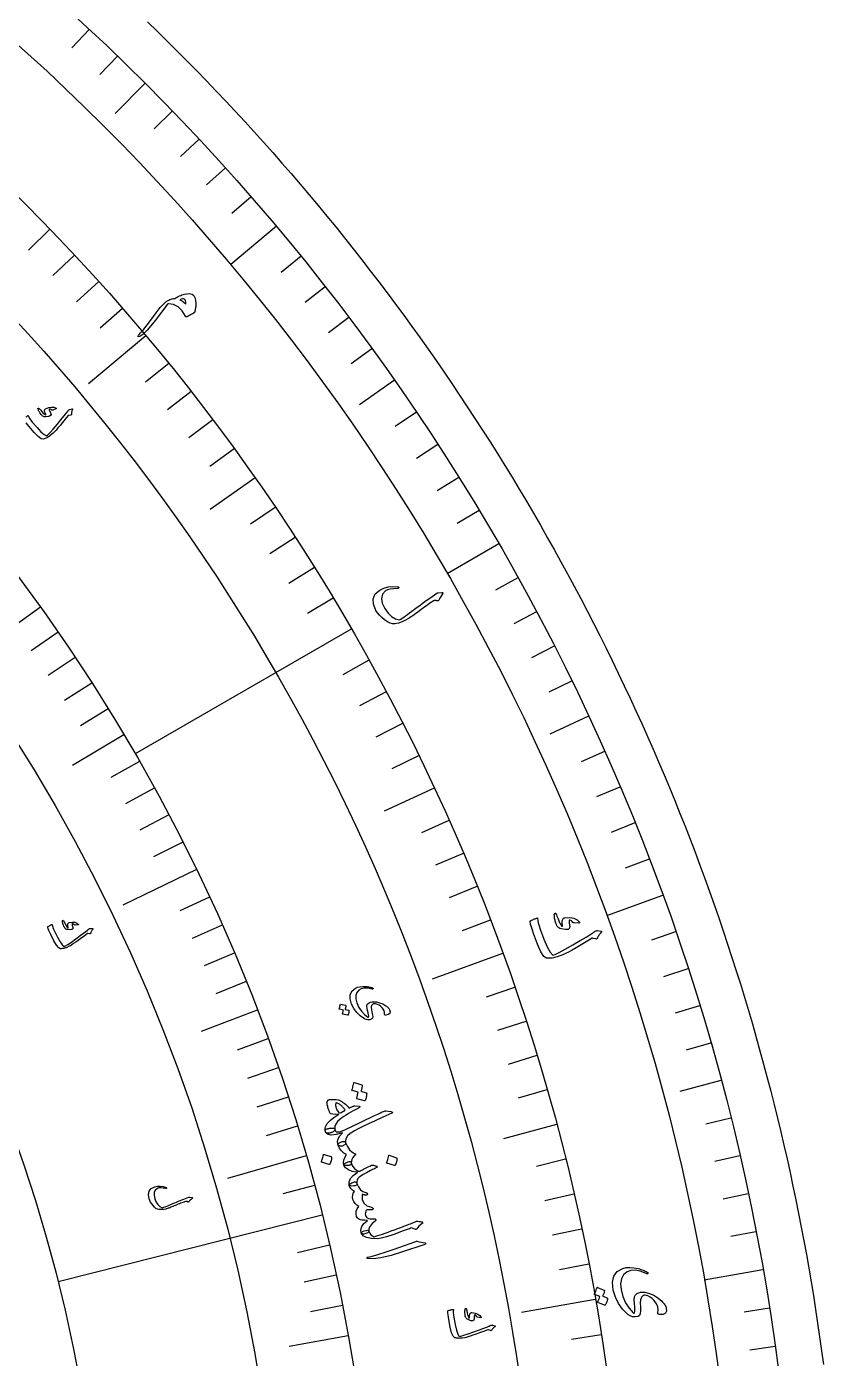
# Model space of a CAD drawing. Header units: millimetres. Extents: x -92 to 92, y -92 to 120.
# Drawn here: x 59.3 to 91.7, y 12.1 to 66.4 of the extents above; entities that cross this region are included whole.
import ezdxf

# ---------------------------------------------------------------- set-up
doc = ezdxf.new("R2010")
doc.units = ezdxf.units.MM
for name, color, linetype in [('CUT_OUTER', 1, 'Continuous'), ('ENGRAVE', 7, 'Continuous'), ('ENGRAVE_FINE', 8, 'Continuous'), ('TEXT', 5, 'Continuous')]:
    doc.layers.add(name, color=color, linetype=linetype)

msp = doc.modelspace()

# ---------------------------------------------------------------- linework, layer by layer
at = {"layer": 'CUT_OUTER'}
msp.add_lwpolyline([(64.1924, 66.6002), (64.5998, 66.2051), (65.0048, 65.8075), (65.4074, 65.4074), (65.8075, 65.0048), (66.2051, 64.5998), (66.6002, 64.1924), (66.9929, 63.7825), (67.383, 63.3702), (67.7705, 62.9556), (68.1555, 62.5386), (68.538, 62.1192), (68.9178, 61.6975), (69.2951, 61.2735), (69.6698, 60.8471), (70.0418, 60.4185), (70.4112, 59.9876), (70.778, 59.5544), (71.1421, 59.119), (71.5035, 58.6814), (71.8622, 58.2415), (72.2182, 57.7995), (72.5715, 57.3553), (72.922, 56.9089), (73.2699, 56.4604), (73.6149, 56.0098), (73.9572, 55.557), (74.2967, 55.1022), (74.6334, 54.6453), (74.9673, 54.1863), (75.2984, 53.7253), (75.6266, 53.2623), (75.952, 52.7972), (76.2745, 52.3302), (76.5942, 51.8612), (76.9109, 51.3902), (77.2248, 50.9174), (77.5358, 50.4426), (77.8438, 49.9659), (78.149, 49.4873), (78.4511, 49.0068), (78.7504, 48.5245), (79.0466, 48.0404), (79.3399, 47.5545), (79.6302, 47.0668), (79.9175, 46.5773), (80.2018, 46.0861), (80.483, 45.5931), (80.7613, 45.0984), (81.0365, 44.602), (81.3086, 44.1039), (81.5777, 43.6042), (81.8437, 43.1028), (82.1067, 42.5998), (82.3665, 42.0952), (82.6232, 41.589), (82.8769, 41.0813), (83.1274, 40.572), (83.3748, 40.0612), (83.619, 39.5488), (83.8601, 39.035), (84.098, 38.5197), (84.3328, 38.003), (84.5644, 37.4848), (84.7928, 36.9652), (85.018, 36.4443), (85.24, 35.9219), (85.4589, 35.3982), (85.6744, 34.8732), (85.8868, 34.3468), (86.0959, 33.8192), (86.3018, 33.2903), (86.5045, 32.7601), (86.7039, 32.2287), (86.9, 31.6961), (87.0928, 31.1623), (87.2824, 30.6273), (87.4687, 30.0912), (87.6517, 29.5539), (87.8314, 29.0156), (88.0077, 28.4761), (88.1808, 27.9356), (88.3506, 27.394), (88.517, 26.8513), (88.6801, 26.3077), (88.8398, 25.7631), (88.9962, 25.2175), (89.1493, 24.6709), (89.299, 24.1235), (89.4453, 23.5751), (89.5883, 23.0258), (89.7279, 22.4757), (89.8641, 21.9247), (89.9969, 21.3729), (90.1264, 20.8203), (90.2524, 20.2669), (90.3751, 19.7127), (90.4944, 19.1578), (90.6102, 18.6022), (90.7226, 18.0459), (90.8317, 17.4889), (90.9373, 16.9312), (91.0394, 16.3729), (91.1382, 15.814), (91.2335, 15.2545), (91.3254, 14.6944), (91.4138, 14.1337), (91.4988, 13.5726), (91.5804, 13.0109), (91.6585, 12.4487), (91.7332, 11.8861)], dxfattribs=at)
at = {"layer": 'ENGRAVE'}
for points in [[(64.0992, 64.0992), (62.8728, 62.8728)], [(69.4419, 58.2687), (67.5819, 56.7079)], [(64.1275, 53.8094), (61.7891, 51.8472)], [(74.2561, 51.9947), (72.8354, 50.9999)], [(68.5733, 48.0155), (66.7396, 46.7316)], [(78.5052, 45.325), (76.4024, 44.1109)], [(59.8383, 42.745), (57.1287, 40.8094)], [(72.4972, 41.8562), (63.6853, 36.7687)], [(82.1568, 38.3103), (80.5849, 37.5774)], [(63.2328, 37.5417), (61.133, 36.295)], [(75.8693, 35.3784), (73.8405, 34.4324)], [(66.1826, 32.0566), (63.1857, 30.605)], [(85.1831, 31.0041), (82.9014, 30.1737)], [(78.664, 28.6314), (75.7956, 27.5873)], [(68.6635, 26.3266), (66.3833, 25.4523)], [(87.5612, 23.4619), (85.8859, 23.0131)], [(80.8601, 21.6664), (78.6978, 21.087)], [(70.654, 20.3906), (67.4546, 19.4673)], [(71.3086, 17.9678), (60.5451, 15.2556)], [(89.2728, 15.7412), (86.8816, 15.3196)], [(82.4407, 14.5365), (79.4346, 14.0065)], [(72.3696, 13.0538), (69.9664, 12.6203)]]:
    msp.add_lwpolyline(points, dxfattribs=at)
for radius in [90.65, 90.65, 88.2219, 83.7125, 83.7125, 80.1513, 73.5375, 73.5375, 69.6525, 62.4375, 62.4375]:
    msp.add_circle((0, 0), radius, dxfattribs=at)
at = {"layer": 'ENGRAVE_FINE'}
for points in [[(61.8232, 66.2972), (61.1134, 65.5361)], [(62.9708, 65.2082), (62.2479, 64.4596)], [(65.2082, 62.9708), (64.4596, 62.2479)], [(66.2972, 61.8232), (65.5361, 61.1134)], [(67.3661, 60.6567), (66.5927, 59.9604)], [(68.4144, 59.4718), (67.6291, 58.789)], [(60.2177, 58.1516), (59.3394, 57.3034)], [(61.2234, 57.0918), (60.3305, 56.2591)], [(70.4483, 57.0479), (69.6396, 56.393)], [(62.2105, 56.0146), (61.3031, 55.1976)], [(71.4332, 55.8097), (70.6132, 55.169)], [(63.1786, 54.9203), (62.2571, 54.1193)], [(72.3963, 54.5545), (71.5652, 53.9283)], [(73.3374, 53.2827), (72.4955, 52.6711)], [(65.0568, 52.682), (64.1079, 51.9136)], [(65.9664, 51.5386), (65.0042, 50.7868)], [(75.1523, 50.6908), (74.2895, 50.1089)], [(66.8558, 50.3794), (65.8806, 49.6446)], [(67.7248, 49.205), (66.737, 48.4873)], [(76.0255, 49.3715), (75.1527, 48.8048)], [(76.8756, 48.0372), (75.9931, 47.4857)], [(69.4008, 46.8114), (68.3886, 46.1287)], [(77.7022, 46.6882), (76.8102, 46.1522)], [(70.2072, 45.5931), (69.1832, 44.9281)], [(70.9922, 44.3609), (69.9568, 43.7138)], [(79.2843, 43.948), (78.3741, 43.4435)], [(71.7556, 43.1151), (70.709, 42.4863)], [(80.0392, 42.5576), (79.1204, 42.0691)], [(60.5515, 41.7286), (59.4548, 40.9727)], [(80.7697, 41.1542), (79.8425, 40.6818)], [(61.2478, 40.6998), (60.1384, 39.9625)], [(73.2166, 40.5846), (72.1487, 39.9927)], [(61.9269, 39.6588), (60.8052, 38.9405)], [(81.4757, 39.7383), (80.5404, 39.2822)], [(73.9138, 39.3006), (72.8357, 38.7274)], [(62.5886, 38.606), (61.455, 37.9068)], [(74.5884, 38.0047), (73.5005, 37.4504)], [(63.8591, 36.4661), (62.7024, 35.8056)], [(75.2403, 36.6971), (74.1429, 36.1619)], [(82.8129, 36.8707), (81.8622, 36.4474)], [(64.4675, 35.3795), (63.2998, 34.7386)], [(83.4438, 35.4198), (82.4859, 35.0132)], [(65.0576, 34.2822), (63.8792, 33.6612)], [(76.4752, 34.0489), (75.3597, 33.5523)], [(84.0492, 33.9581), (83.0844, 33.5683)], [(65.6294, 33.1744), (64.4407, 32.5735)], [(77.0578, 32.7091), (75.9338, 32.232)], [(84.6291, 32.4861), (83.6576, 32.1131)], [(77.6169, 31.3593), (76.4848, 30.9019)], [(66.717, 30.929), (65.5086, 30.3688)], [(78.1524, 29.9999), (77.0124, 29.5623)], [(67.2325, 29.7919), (66.0147, 29.2522)], [(85.7113, 29.5128), (84.7273, 29.174)], [(67.7288, 28.6455), (66.5021, 28.1267)], [(86.2133, 28.0124), (85.2236, 27.6908)], [(68.2059, 27.4903), (66.9705, 26.9924)], [(79.1517, 27.2541), (77.9972, 26.8566)], [(86.689, 26.5035), (85.6939, 26.1992)], [(79.6153, 25.8686), (78.4541, 25.4913)], [(69.1015, 25.1546), (67.8498, 24.699)], [(87.1384, 24.9865), (86.1381, 24.6997)], [(80.0547, 24.4752), (78.887, 24.1182)], [(69.5196, 23.9747), (68.2604, 23.5404)], [(80.4696, 23.0743), (79.2959, 22.7377)], [(69.9179, 22.7871), (68.6514, 22.3744)], [(87.9573, 21.9302), (86.9476, 21.6785)], [(70.296, 21.5924), (69.0228, 21.2013)], [(81.2259, 20.2519), (80.0411, 19.9565)], [(88.3266, 20.3918), (87.3127, 20.1577)], [(70.9916, 19.1823), (69.7057, 18.8349)], [(81.567, 18.8312), (80.3772, 18.5565)], [(88.6691, 18.8472), (87.6512, 18.6308)], [(81.8832, 17.4048), (80.6889, 17.1509)], [(88.9845, 17.2968), (87.963, 17.0983)], [(71.6051, 16.7473), (70.3081, 16.4439)], [(82.1745, 15.9731), (80.9759, 15.7401)], [(71.8808, 15.5212), (70.5789, 15.2401)], [(72.1357, 14.2899), (70.8291, 14.0311)], [(89.5339, 14.1808), (88.5061, 14.018)], [(82.6819, 13.0955), (81.4759, 12.9045)], [(89.7678, 12.616), (88.7373, 12.4712)]]:
    msp.add_lwpolyline(points, dxfattribs=at)
at = {"layer": 'TEXT'}
for points in [[(65.306, 55.3292), (65.3526, 55.3568), (65.4, 55.3831), (65.4481, 55.4082), (65.4971, 55.432), (65.5468, 55.4539), (65.5972, 55.4734), (65.6483, 55.4905), (65.7001, 55.505), (65.7998, 55.5245), (65.8857, 55.53), (65.9576, 55.5214), (66.0156, 55.4989), (66.0801, 55.4445), (66.1259, 55.3635), (66.153, 55.2559), (66.1612, 55.1218), (66.1607, 55.0826), (66.159, 55.0435), (66.1561, 55.0046), (66.1519, 54.9658), (66.1468, 54.9269), (66.1406, 54.8878), (66.1336, 54.8485), (66.1256, 54.8091), (66.1199, 54.7875), (66.1118, 54.7694), (66.1014, 54.7548), (66.0887, 54.7437), (66.029, 54.7089), (65.9754, 54.678), (65.928, 54.6512), (65.8868, 54.6285), (65.8524, 54.6099), (65.8254, 54.5959), (65.8057, 54.5864), (65.7935, 54.5813), (65.7754, 54.579), (65.7599, 54.5826), (65.747, 54.5922), (65.7368, 54.6078), (65.5996, 54.8292), (65.4393, 54.9873), (65.2563, 55.082), (65.051, 55.1132), (65.0312, 55.1108), (65.0143, 55.1049), (65.0003, 55.0955), (64.9893, 55.0827), (64.8552, 54.8926), (64.7123, 54.6986), (64.5606, 54.5009), (64.4, 54.2993), (64.1766, 54.0367), (64.0043, 53.8612), (63.8833, 53.7727), (63.8138, 53.771), (63.8056, 53.7872), (63.8087, 53.8082), (63.8231, 53.8339), (63.8488, 53.8643), (63.9062, 53.9232), (63.9644, 53.9864), (64.0233, 54.054), (64.0828, 54.1259), (64.1431, 54.2017), (64.2044, 54.2811), (64.2664, 54.3639), (64.3294, 54.4502), (64.5404, 54.7397), (64.7143, 54.9612), (64.8514, 55.1144), (64.952, 55.199), (65.0046, 55.2314), (65.0551, 55.2589), (65.1035, 55.2815), (65.1496, 55.2993), (65.1932, 55.3126), (65.2338, 55.3221), (65.2714, 55.3276), (65.306, 55.3292)], [(65.5125, 55.2766), (65.5422, 55.2613), (65.5722, 55.244), (65.6025, 55.2247), (65.633, 55.2035), (65.6637, 55.1805), (65.6944, 55.1558), (65.7251, 55.1295), (65.7558, 55.1015), (65.7524, 55.1741), (65.7421, 55.2308), (65.7252, 55.2714), (65.7015, 55.296), (65.6602, 55.3143), (65.6149, 55.3171), (65.5657, 55.3045), (65.5125, 55.2766)], [(60.4674, 50.8519), (60.4697, 50.8482), (60.4708, 50.8442), (60.4707, 50.8399), (60.4693, 50.8353), (60.4671, 50.8323), (60.4643, 50.8296), (60.461, 50.8272), (60.457, 50.825), (60.3324, 50.7839), (60.3192, 50.7805), (60.3079, 50.7791), (60.2986, 50.7799), (60.2914, 50.7827), (60.2664, 50.7997), (60.2422, 50.8117), (60.2188, 50.8187), (60.1962, 50.8207), (60.1878, 50.8177), (60.1838, 50.8087), (60.1842, 50.7935), (60.1891, 50.7722), (60.194, 50.7594), (60.1995, 50.7465), (60.2054, 50.7334), (60.2118, 50.7202), (60.2189, 50.7067), (60.2266, 50.6929), (60.235, 50.6787), (60.244, 50.6641), (60.2633, 50.6035), (60.2372, 50.5571), (60.1659, 50.5248), (60.0494, 50.5064), (60.0103, 50.5063), (59.9766, 50.51), (59.9483, 50.5175), (59.9255, 50.5287), (59.9049, 50.5449), (59.8804, 50.5706), (59.852, 50.6058), (59.8196, 50.6505), (59.8035, 50.6737), (59.789, 50.6964), (59.7761, 50.7185), (59.7648, 50.7401), (59.7547, 50.7608), (59.7455, 50.7805), (59.7373, 50.799), (59.73, 50.8165), (59.7275, 50.8289), (59.7277, 50.8395), (59.7306, 50.8483), (59.7363, 50.8551), (59.7441, 50.8599), (59.7518, 50.8608), (59.7595, 50.8578), (59.767, 50.851), (59.7895, 50.8279), (59.8145, 50.8013), (59.8422, 50.7711), (59.8723, 50.7375), (59.9286, 50.6748), (59.9749, 50.6278), (60.0113, 50.5965), (60.0377, 50.581), (60.0422, 50.5799), (60.0462, 50.5807), (60.0498, 50.5833), (60.0529, 50.5879), (60.0542, 50.5915), (60.0541, 50.5964), (60.0526, 50.6023), (60.0498, 50.6094), (60.0189, 50.671), (60.007, 50.6976), (59.9994, 50.7226), (59.9962, 50.7459), (59.9973, 50.7677), (60.002, 50.7893), (60.0107, 50.807), (60.0234, 50.821), (60.04, 50.8311), (60.1664, 50.8827), (60.2798, 50.9034), (60.3801, 50.8931), (60.4674, 50.8519)], [(76.1888, 43.3508), (76.2006, 43.3507), (76.2108, 43.3476), (76.2192, 43.3416), (76.226, 43.3327), (76.2298, 43.3221), (76.2296, 43.3112), (76.2252, 43.2999), (76.2167, 43.2882), (76.1657, 43.2227), (76.1248, 43.1605), (76.0941, 43.1017), (76.0734, 43.0462), (76.0648, 43.0284), (76.05, 43.0164), (76.029, 43.0101), (76.0019, 43.0097), (75.9878, 43.0113), (75.9743, 43.0127), (75.9614, 43.0139), (75.949, 43.0149), (75.9374, 43.0159), (75.9268, 43.017), (75.917, 43.018), (75.9082, 43.0192), (75.8926, 43.0205), (75.876, 43.0185), (75.8585, 43.0129), (75.84, 43.0039), (75.7918, 42.9719), (75.7396, 42.9363), (75.6835, 42.8969), (75.6235, 42.8539), (75.5595, 42.8074), (75.4913, 42.7576), (75.419, 42.7045), (75.3425, 42.6482), (75.2669, 42.5907), (75.1955, 42.5374), (75.1282, 42.4881), (75.0651, 42.4429), (75.0061, 42.4015), (74.9511, 42.3635), (74.9002, 42.3291), (74.8533, 42.2981), (74.7109, 42.2126), (74.5672, 42.147), (74.4225, 42.1013), (74.2766, 42.0754), (74.1815, 42.0766), (74.079, 42.1036), (73.969, 42.1563), (73.8515, 42.2345), (73.7381, 42.327), (73.6421, 42.4198), (73.5635, 42.513), (73.5023, 42.6066), (73.3952, 42.8679), (73.3858, 43.0947), (73.4745, 43.2874), (73.6618, 43.4461), (73.8245, 43.5251), (74.0005, 43.574), (74.1899, 43.5927), (74.3928, 43.5809), (74.4056, 43.5784), (74.4154, 43.5737), (74.4221, 43.5667), (74.4258, 43.5574), (74.4277, 43.5464), (74.4272, 43.5368), (74.4244, 43.5288), (74.4192, 43.5224), (74.4104, 43.5148), (74.4006, 43.5096), (74.3899, 43.5067), (74.3783, 43.5063), (74.2106, 43.4972), (74.0741, 43.4785), (73.9688, 43.4504), (73.8946, 43.4129), (73.7688, 43.2744), (73.7219, 43.1078), (73.7536, 42.9129), (73.8637, 42.6893), (73.9968, 42.5073), (74.1406, 42.3701), (74.2955, 42.2777), (74.4617, 42.23), (74.5112, 42.2611), (74.5683, 42.2986), (74.633, 42.3427), (74.7053, 42.3932), (74.7853, 42.4505), (74.873, 42.5149), (74.9685, 42.5864), (75.0717, 42.665), (75.1789, 42.7448), (75.2847, 42.8229), (75.3891, 42.8992), (75.492, 42.9738), (75.5936, 43.0466), (75.694, 43.1172), (75.7932, 43.1856), (75.8912, 43.252), (75.9832, 43.3201), (75.9948, 43.326), (76.0062, 43.3303), (76.0176, 43.3331), (76.0289, 43.3344)], [(61.383, 29.8199), (61.3842, 29.8161), (61.3843, 29.8123), (61.3832, 29.8086), (61.381, 29.8049), (61.3784, 29.8027), (61.3753, 29.8009), (61.3718, 29.7995), (61.3678, 29.7985), (61.2489, 29.79), (61.2364, 29.7899), (61.2262, 29.7912), (61.2182, 29.7939), (61.2124, 29.798), (61.1942, 29.8186), (61.1755, 29.8346), (61.1564, 29.8459), (61.137, 29.8527), (61.1289, 29.852), (61.1234, 29.8449), (61.1204, 29.8314), (61.1199, 29.8115), (61.1214, 29.7992), (61.1234, 29.7866), (61.1257, 29.7737), (61.1284, 29.7606), (61.1316, 29.7472), (61.1354, 29.7333), (61.1396, 29.7189), (61.1444, 29.704), (61.1478, 29.6463), (61.1145, 29.6112), (61.0445, 29.5985), (60.9377, 29.6083), (60.9032, 29.6169), (60.8744, 29.6276), (60.8511, 29.6405), (60.8335, 29.6555), (60.8189, 29.6744), (60.803, 29.7025), (60.7858, 29.7398), (60.7671, 29.7864), (60.7581, 29.8105), (60.7504, 29.8337), (60.7439, 29.856), (60.7387, 29.8776), (60.7344, 29.8981), (60.7307, 29.9174), (60.7276, 29.9356), (60.725, 29.9526), (60.7256, 29.9642), (60.7281, 29.9735), (60.7326, 29.9805), (60.7391, 29.9853), (60.7471, 29.9878), (60.7541, 29.9869), (60.7602, 29.9825), (60.7653, 29.9748), (60.78, 29.9495), (60.7962, 29.9204), (60.8138, 29.8878), (60.833, 29.8514), (60.8687, 29.7836), (60.8991, 29.7319), (60.9241, 29.6962), (60.944, 29.6767), (60.9477, 29.6747), (60.9514, 29.6745), (60.9552, 29.676), (60.959, 29.6793), (60.9608, 29.6823), (60.9618, 29.6865), (60.9619, 29.6921), (60.961, 29.699), (60.9474, 29.7601), (60.9428, 29.7862), (60.9417, 29.81), (60.944, 29.8313), (60.9499, 29.8502), (60.9588, 29.8682), (60.9704, 29.8819), (60.9846, 29.8914), (61.0016, 29.8966), (61.1245, 29.914), (61.229, 29.907), (61.3152, 29.8757), (61.383, 29.8199)], [(82.681, 29.4984), (82.6537, 29.4683), (82.6285, 29.438), (82.6053, 29.4075), (82.5841, 29.3769), (82.5651, 29.3459), (82.5483, 29.3143), (82.5337, 29.2822), (82.5212, 29.2495), (82.5126, 29.2356), (82.4998, 29.2275), (82.4827, 29.225), (82.4614, 29.2283), (82.3464, 29.2526), (82.3341, 29.2545), (82.3241, 29.2555), (82.3161, 29.2554), (82.3103, 29.2542), (82.0736, 29.1109), (81.859, 28.9834), (81.6664, 28.8716), (81.4961, 28.7754), (81.348, 28.6951), (81.2224, 28.6308), (81.1193, 28.5825), (81.0387, 28.5501), (80.8842, 28.4956), (80.8343, 28.4812), (80.7834, 28.469), (80.7314, 28.459), (80.6784, 28.4514), (80.6243, 28.4462), (80.569, 28.4437), (80.5126, 28.4438), (80.455, 28.4466), (80.347, 28.5145), (80.2224, 28.7041), (80.0805, 29.015), (79.9198, 29.4468), (79.8747, 29.5835), (79.8362, 29.7113), (79.8044, 29.83), (79.7793, 29.9398), (79.7798, 29.9508), (79.7833, 29.9599), (79.7898, 29.967), (79.7993, 29.9721), (79.8461, 29.9929), (79.8889, 30.0115), (79.9276, 30.028), (79.9622, 30.0422), (79.9931, 30.0543), (80.0207, 30.0646), (80.045, 30.073), (80.066, 30.0794), (80.0781, 30.0824), (80.086, 30.0807), (80.09, 30.0744), (80.0898, 30.0634), (80.0951, 29.9822), (80.114, 29.8822), (80.1464, 29.7632), (80.1924, 29.6253), (80.3419, 29.2179), (80.4768, 28.9057), (80.598, 28.6887), (80.7065, 28.5674), (80.8023, 28.6015), (80.9697, 28.6827), (81.2085, 28.8112), (81.5186, 28.9871), (81.8279, 29.1665), (82.0613, 29.3035), (82.2189, 29.3979), (82.3009, 29.4496), (82.3231, 29.4646), (82.3438, 29.4785), (82.3631, 29.4916), (82.381, 29.5036), (82.3972, 29.5146), (82.4117, 29.5246), (82.4243, 29.5334), (82.435, 29.5411), (82.4592, 29.5561), (82.4839, 29.5658), (82.5091, 29.5703), (82.5349, 29.5696), (82.6763, 29.5512), (82.6862, 29.5491), (82.6934, 29.5456), (82.6981, 29.5406), (82.7001, 29.5343), (82.6987, 29.5252), (82.695, 29.5162), (82.6891, 29.5073), (82.681, 29.4984)], [(81.7946, 29.9062), (81.796, 29.8999), (81.7956, 29.8939), (81.7932, 29.8881), (81.7891, 29.8825), (81.7846, 29.8795), (81.7794, 29.8772), (81.7736, 29.8755), (81.7671, 29.8745), (81.5763, 29.8804), (81.5565, 29.8824), (81.5404, 29.8862), (81.5281, 29.8918), (81.5196, 29.8993), (81.4938, 29.935), (81.4666, 29.9636), (81.4381, 29.9848), (81.4082, 29.9988), (81.3952, 29.999), (81.3853, 29.9885), (81.3783, 29.9675), (81.3744, 29.9359), (81.3748, 29.916), (81.3759, 29.8956), (81.3775, 29.8747), (81.3798, 29.8534), (81.3827, 29.8314), (81.3864, 29.8086), (81.3908, 29.7849), (81.396, 29.7604), (81.3922, 29.6679), (81.3335, 29.6173), (81.2199, 29.6087), (81.0516, 29.6417), (80.998, 29.661), (80.9538, 29.6828), (80.9188, 29.7071), (80.8932, 29.7339), (80.873, 29.7663), (80.8523, 29.8136), (80.8308, 29.8759), (80.8087, 29.9532), (80.7982, 29.9929), (80.7896, 30.0311), (80.7828, 30.0678), (80.778, 30.103), (80.7744, 30.1364), (80.7716, 30.1678), (80.7695, 30.1973), (80.7682, 30.2248), (80.7709, 30.2431), (80.7764, 30.2575), (80.7848, 30.268), (80.7959, 30.2746), (80.8089, 30.2773), (80.82, 30.2747), (80.8289, 30.2668), (80.8358, 30.2537), (80.8552, 30.2109), (80.8763, 30.162), (80.8992, 30.1071), (80.9239, 30.0461), (80.9699, 29.9322), (81.0099, 29.8449), (81.0441, 29.784), (81.0725, 29.7496), (81.0781, 29.7459), (81.0841, 29.7449), (81.0903, 29.7467), (81.0968, 29.7514), (81.1003, 29.7558), (81.1025, 29.7624), (81.1035, 29.7713), (81.1032, 29.7824), (81.0915, 29.8821), (81.0883, 29.9244), (81.0903, 29.9624), (81.0975, 29.996), (81.1098, 30.0253), (81.1269, 30.0525), (81.1476, 30.0725), (81.1718, 30.0853), (81.1996, 30.0909), (81.3981, 30.0986), (81.5634, 30.0704), (81.6957, 30.0063), (81.7946, 29.9062)], [(61.9594, 29.6246), (61.9443, 29.6041), (61.9306, 29.5837), (61.9181, 29.5633), (61.9069, 29.543), (61.8971, 29.5225), (61.8886, 29.5019), (61.8816, 29.481), (61.8759, 29.46), (61.8715, 29.4508), (61.864, 29.4449), (61.8536, 29.4423), (61.8401, 29.4429), (61.7671, 29.4504), (61.7594, 29.4508), (61.7531, 29.4508), (61.7481, 29.4502), (61.7446, 29.4491), (61.6067, 29.3448), (61.4815, 29.2517), (61.369, 29.1698), (61.2693, 29.099), (61.1825, 29.0395), (61.1086, 28.9914), (61.0476, 28.9546), (60.9996, 28.9293), (60.9071, 28.8854), (60.877, 28.8731), (60.8462, 28.8622), (60.8145, 28.8527), (60.782, 28.8445), (60.7487, 28.8378), (60.7145, 28.8327), (60.6794, 28.8291), (60.6435, 28.8271), (60.5719, 28.8624), (60.4821, 28.9724), (60.3739, 29.1568), (60.2464, 29.4155), (60.2096, 29.4978), (60.1776, 29.5749), (60.1503, 29.6469), (60.1278, 29.7137), (60.1275, 29.7206), (60.1291, 29.7265), (60.1327, 29.7313), (60.1382, 29.735), (60.1661, 29.7509), (60.1915, 29.7651), (60.2145, 29.7778), (60.2352, 29.7888), (60.2536, 29.7983), (60.2702, 29.8064), (60.2848, 29.8131), (60.2974, 29.8184), (60.3047, 29.821), (60.3098, 29.8204), (60.3126, 29.8168), (60.3132, 29.8099), (60.3216, 29.7597), (60.3396, 29.6987), (60.3673, 29.6267), (60.4046, 29.5437), (60.5234, 29.2997), (60.6273, 29.1141), (60.7167, 28.987), (60.792, 28.9185), (60.8493, 28.9459), (60.9481, 29.0072), (61.0882, 29.1025), (61.2697, 29.2319), (61.4504, 29.3632), (61.5867, 29.4634), (61.6787, 29.5322), (61.7264, 29.5696), (61.7392, 29.5803), (61.7512, 29.5903), (61.7624, 29.5996), (61.7727, 29.6082), (61.7821, 29.6161), (61.7904, 29.6232), (61.7977, 29.6295), (61.8039, 29.635), (61.8179, 29.6458), (61.8327, 29.6535), (61.8481, 29.6579), (61.8641, 29.6591), (61.9532, 29.657), (61.9594, 29.6563), (61.9641, 29.6546), (61.9673, 29.6518), (61.969, 29.648), (61.9687, 29.6423), (61.967, 29.6365), (61.9639, 29.6306), (61.9594, 29.6246)], [(73.8506, 26.1707), (73.8491, 26.2493), (73.8221, 26.3281), (73.7696, 26.407), (73.6918, 26.4858), (73.6283, 26.5307), (73.5603, 26.5626), (73.4878, 26.5815), (73.4109, 26.5874), (73.3966, 26.5856), (73.3827, 26.5809), (73.3693, 26.5733), (73.3563, 26.5628), (73.3225, 26.5118), (73.3084, 26.4418), (73.3139, 26.3527), (73.3389, 26.2446), (73.3646, 26.1382), (73.3712, 26.0567), (73.3588, 26.0001), (73.3275, 25.9683), (73.2492, 25.9383), (73.1733, 25.9289), (73.0999, 25.9399), (73.029, 25.9715), (72.8621, 26.0919), (72.7201, 26.2326), (72.6029, 26.3937), (72.5105, 26.5754), (72.4487, 26.788), (72.4542, 26.9664), (72.5273, 27.1109), (72.6681, 27.2214), (72.7546, 27.2572), (72.8546, 27.2802), (72.9678, 27.2905), (73.0945, 27.288), (73.1309, 27.2842), (73.1663, 27.2796), (73.2008, 27.2741), (73.2344, 27.2679), (73.2673, 27.2607), (73.2996, 27.2525), (73.3313, 27.2434), (73.3625, 27.2333), (73.3763, 27.2267), (73.3837, 27.219), (73.3848, 27.2102), (73.3796, 27.2003), (73.3714, 27.1928), (73.362, 27.1883), (73.3516, 27.1867), (73.34, 27.1881), (73.1644, 27.2237), (73.0163, 27.2282), (72.8955, 27.2018), (72.8022, 27.1447), (72.7195, 27.0424), (72.6789, 26.9224), (72.6802, 26.7847), (72.7233, 26.6291), (72.8094, 26.4411), (72.9127, 26.2809), (73.0333, 26.1486), (73.1715, 26.0439), (73.182, 26.0384), (73.1907, 26.038), (73.1975, 26.0427), (73.2026, 26.0526), (73.2063, 26.0865), (73.2003, 26.141), (73.1845, 26.2159), (73.1588, 26.3113), (73.1364, 26.4097), (73.1323, 26.4896), (73.1465, 26.5508), (73.1789, 26.5935), (73.2241, 26.6243), (73.2751, 26.6468), (73.3318, 26.661), (73.3943, 26.6669), (73.5239, 26.6594), (73.6515, 26.6298), (73.7768, 26.5781), (73.9, 26.5042), (73.9303, 26.4836), (73.9575, 26.4629), (73.9818, 26.442), (74.003, 26.4209), (74.0214, 26.3998), (74.0369, 26.379), (74.0496, 26.3583), (74.0594, 26.3379), (74.0812, 26.2521), (74.0631, 26.1884), (74.0051, 26.1468), (73.9074, 26.1272), (73.8788, 26.1284), (73.8598, 26.1361), (73.8504, 26.1502), (73.8506, 26.1707)], [(72.3867, 26.3249), (72.3904, 26.3232), (72.3933, 26.3201), (72.3956, 26.3155), (72.3972, 26.3094), (72.3969, 26.2856), (72.3955, 26.2621), (72.393, 26.239), (72.3895, 26.2163), (72.3848, 26.1937), (72.3789, 26.1712), (72.3718, 26.1487), (72.3634, 26.1262), (72.3601, 26.1213), (72.3559, 26.1181), (72.3508, 26.1167), (72.3447, 26.1171), (72.1436, 26.1596), (72.1404, 26.1616), (72.1389, 26.1658), (72.1391, 26.172), (72.141, 26.1803), (72.1433, 26.1864), (72.146, 26.1959), (72.1492, 26.2089), (72.1527, 26.2254), (72.1568, 26.2455), (72.1615, 26.2694), (72.1667, 26.2972), (72.1726, 26.3288), (72.0158, 26.3628), (72.0105, 26.3651), (72.0078, 26.3695), (72.0077, 26.3761), (72.0102, 26.3848), (72.0123, 26.3923), (72.0153, 26.4041), (72.0193, 26.4201), (72.0241, 26.4404), (72.0297, 26.4651), (72.036, 26.4946), (72.0429, 26.5289), (72.0506, 26.568), (72.0526, 26.5725), (72.0553, 26.5751), (72.0587, 26.5759), (72.0627, 26.5749), (72.2584, 26.5288), (72.2621, 26.5271), (72.265, 26.524), (72.2673, 26.5194), (72.2689, 26.5134), (72.2696, 26.4934), (72.2691, 26.4736), (72.2675, 26.4541), (72.2647, 26.4347), (72.261, 26.4155), (72.2563, 26.3967), (72.2508, 26.3781), (72.2444, 26.3598)], [(73.1077, 22.9558), (73.1133, 22.9529), (73.1177, 22.9476), (73.121, 22.9402), (73.1231, 22.9305), (73.1212, 22.8927), (73.1177, 22.8557), (73.1126, 22.8193), (73.1058, 22.7836), (73.0973, 22.7484), (73.0868, 22.7132), (73.0744, 22.6782), (73.0602, 22.6433), (73.0548, 22.6358), (73.0481, 22.6311), (73.0401, 22.6293), (73.0307, 22.6304), (72.7219, 22.7146), (72.7171, 22.718), (72.715, 22.7246), (72.7157, 22.7345), (72.7191, 22.7475), (72.723, 22.7569), (72.7277, 22.7718), (72.7334, 22.792), (72.7398, 22.8178), (72.7473, 22.8492), (72.7559, 22.8867), (72.7656, 22.9301), (72.7764, 22.9796), (72.5356, 23.046), (72.5276, 23.05), (72.5236, 23.0572), (72.5238, 23.0676), (72.5281, 23.0812), (72.5318, 23.0929), (72.5372, 23.1113), (72.5441, 23.1363), (72.5527, 23.1679), (72.5627, 23.2065), (72.574, 23.2527), (72.5866, 23.3063), (72.6005, 23.3675), (72.6039, 23.3744), (72.6082, 23.3784), (72.6135, 23.3794), (72.6197, 23.3774), (72.9203, 23.289), (72.9259, 23.2861), (72.9303, 23.2809), (72.9336, 23.2735), (72.9358, 23.2638), (72.9357, 23.2321), (72.9339, 23.2009), (72.9303, 23.17), (72.925, 23.1396), (72.9181, 23.1096), (72.9099, 23.0801), (72.9003, 23.0512), (72.8893, 23.0228)], [(72.0383, 21.8822), (71.9325, 21.7868), (71.8628, 21.687), (71.8291, 21.5825), (71.8315, 21.4733), (71.8308, 21.443), (71.8174, 21.4149), (71.7913, 21.389), (71.7525, 21.3653), (71.7311, 21.3557), (71.709, 21.3468), (71.6861, 21.3386), (71.6627, 21.3312), (71.6386, 21.3249), (71.614, 21.3203), (71.5889, 21.3175), (71.5634, 21.3163), (71.5205, 21.3172), (71.4873, 21.3228), (71.4638, 21.3332), (71.4501, 21.3483), (71.4333, 21.4043), (71.4273, 21.4613), (71.4321, 21.5192), (71.4477, 21.5782), (71.5182, 21.7045), (71.6319, 21.8304), (71.7886, 21.9561), (71.9886, 22.0815), (71.8495, 22.0749), (71.7428, 22.0836), (71.6685, 22.1078), (71.6265, 22.1473), (71.6138, 22.1719), (71.6015, 22.1981), (71.5896, 22.2261), (71.578, 22.2558), (71.5668, 22.2875), (71.5558, 22.3213), (71.545, 22.3573), (71.5345, 22.3954), (71.5174, 22.4661), (71.5078, 22.5217), (71.5058, 22.5622), (71.5113, 22.5875), (71.5362, 22.6339), (71.5663, 22.6668), (71.6016, 22.6861), (71.6422, 22.6918), (71.7759, 22.6871), (71.8808, 22.6791), (71.9569, 22.6681), (72.0041, 22.6539), (72.054, 22.63), (72.1043, 22.6017), (72.1551, 22.5687), (72.2063, 22.5312), (72.258, 22.4891), (72.3101, 22.4425), (72.3627, 22.3913), (72.4157, 22.3355), (72.5451, 22.3978), (72.561, 22.4044), (72.5756, 22.4105), (72.589, 22.4159), (72.6012, 22.4207), (72.6124, 22.4245), (72.6226, 22.4268), (72.6318, 22.4277), (72.6401, 22.4271), (72.8207, 22.4079), (72.8462, 22.4005), (72.8497, 22.386), (72.8314, 22.3642), (72.791, 22.3352), (72.6804, 22.2796), (72.5746, 22.2235), (72.4736, 22.1669), (72.3773, 22.1097), (72.2858, 22.0523), (72.1987, 21.9953), (72.1163, 21.9386), (72.0383, 21.8822)], [(72.2498, 22.2471), (72.2351, 22.2691), (72.2193, 22.2916), (72.2024, 22.3147), (72.1844, 22.3384), (72.1647, 22.3623), (72.1427, 22.3859), (72.1185, 22.4093), (72.092, 22.4324), (72.0658, 22.4549), (72.0387, 22.4752), (72.0109, 22.4935), (71.9824, 22.5096), (71.9532, 22.5234), (71.9234, 22.5347), (71.8929, 22.5435), (71.8619, 22.5498), (71.8511, 22.4618), (71.8656, 22.3684), (71.9054, 22.2694), (71.9704, 22.1648), (71.9884, 22.1509), (72.0129, 22.1445), (72.0439, 22.1457), (72.0814, 22.1545)], [(71.676, 21.5222), (71.7401, 21.5231), (71.7874, 21.5153), (71.8179, 21.4986), (71.8315, 21.4733), (71.8397, 21.4356), (71.8505, 21.4064), (71.8638, 21.3858), (71.8797, 21.3737), (71.9406, 21.3628), (72.0248, 21.3745), (72.1325, 21.4088), (72.2635, 21.4657), (72.5665, 21.6101), (72.8362, 21.7387), (73.0725, 21.8514), (73.2757, 21.9482), (73.4456, 22.029), (73.5822, 22.0942), (73.6856, 22.1435), (73.7557, 22.1769), (73.8028, 22.1968), (73.8429, 22.2107), (73.8759, 22.2188), (73.9019, 22.2209), (74.1017, 22.1975), (74.1512, 22.18), (74.1744, 22.1623), (74.1712, 22.1443), (74.1417, 22.126), (73.7831, 21.9659), (73.4666, 21.8221), (73.1923, 21.6946), (72.9602, 21.5831), (72.7699, 21.488), (72.6213, 21.4096), (72.5142, 21.3477), (72.4488, 21.3023), (72.3481, 21.2042), (72.2835, 21.109), (72.2549, 21.0166), (72.2624, 20.927), (72.2644, 20.8986), (72.2536, 20.8711), (72.2301, 20.8445), (72.1939, 20.8189), (72.1586, 20.8012), (72.1219, 20.7899), (72.0837, 20.7851), (72.0442, 20.7868), (72.0098, 20.794), (71.9835, 20.805), (71.9654, 20.8197), (71.9555, 20.8381), (71.9393, 20.9622), (71.9633, 21.0843), (72.0274, 21.2046), (72.1317, 21.3233), (71.8734, 21.2559), (71.6736, 21.2382), (71.5322, 21.2701), (71.449, 21.3517), (71.4385, 21.3759), (71.4333, 21.3981), (71.4333, 21.4183), (71.4385, 21.4363), (71.4505, 21.4557), (71.4695, 21.4721), (71.4953, 21.4856), (71.5281, 21.4961), (71.5472, 21.5001), (71.5661, 21.5039), (71.5847, 21.5077), (71.6032, 21.5114), (71.6215, 21.5148), (71.6398, 21.5178), (71.6579, 21.5202), (71.676, 21.5222)], [(72.4966, 20.1006), (72.4954, 20.0711), (72.4916, 20.0488), (72.4855, 20.0336), (72.4769, 20.0255), (72.4622, 20.0186), (72.4436, 20.0126), (72.4211, 20.0073), (72.3948, 20.0028), (72.3088, 19.993), (72.2458, 19.9918), (72.2058, 19.9992), (72.1887, 20.0152), (72.1763, 20.1104), (72.1898, 20.2129), (72.2293, 20.3228), (72.2946, 20.4402), (72.1864, 20.5039), (72.0937, 20.592), (72.0164, 20.7045), (71.9545, 20.8415), (71.9532, 20.8578), (71.9592, 20.8731), (71.9724, 20.8872), (71.9929, 20.9003), (72.1282, 20.969), (72.1434, 20.9766), (72.161, 20.9803), (72.1811, 20.9802), (72.2038, 20.9762), (72.2224, 20.9694), (72.2382, 20.9595), (72.2512, 20.9465), (72.2614, 20.9304), (72.3365, 20.7662), (72.423, 20.6383), (72.521, 20.5465), (72.6308, 20.491), (72.6454, 20.485), (72.6571, 20.4763), (72.6658, 20.465), (72.6716, 20.4509), (72.6735, 20.4369), (72.6704, 20.4257), (72.6624, 20.4173), (72.6495, 20.4116), (72.6368, 20.4075), (72.626, 20.4031), (72.6172, 20.3984), (72.6104, 20.3932), (72.5574, 20.3165), (72.5208, 20.2422), (72.5006, 20.1702), (72.4966, 20.1006)], [(71.6796, 20.3573), (71.6851, 20.3543), (71.6893, 20.3491), (71.6923, 20.3418), (71.6941, 20.3323), (71.6858, 20.2592), (71.6703, 20.1882), (71.6477, 20.1194), (71.6179, 20.0528), (71.6126, 20.0456), (71.6064, 20.0414), (71.5994, 20.0401), (71.5915, 20.0417), (71.2874, 20.1265), (71.2795, 20.1306), (71.2759, 20.1377), (71.2765, 20.1478), (71.2813, 20.1609), (71.2855, 20.1723), (71.2915, 20.19), (71.2995, 20.2142), (71.3092, 20.2448), (71.3207, 20.2823), (71.3339, 20.327), (71.3486, 20.379), (71.3648, 20.4383), (71.368, 20.4465), (71.3722, 20.4513), (71.3773, 20.4527), (71.3834, 20.4509)], [(73.3259, 20.0044), (73.3414, 20.0077), (73.3646, 20.0075), (73.3957, 20.004), (73.4347, 19.997), (73.4722, 19.9884), (73.5025, 19.9811), (73.5255, 19.9751), (73.5413, 19.9704), (73.5563, 19.9573), (73.5578, 19.9433), (73.5457, 19.9284), (73.5201, 19.9127), (73.5022, 19.9036), (73.481, 19.8924), (73.4564, 19.8791), (73.4285, 19.8638), (73.3973, 19.8469), (73.363, 19.829), (73.3255, 19.8099), (73.2848, 19.7898), (73.1166, 19.7009), (72.9831, 19.6265), (72.8843, 19.5667), (72.8202, 19.5213), (72.7683, 19.4657), (72.7346, 19.405), (72.7193, 19.3391), (72.7223, 19.2681), (72.7235, 19.2479), (72.7198, 19.2291), (72.7111, 19.2117), (72.6974, 19.1958), (72.678, 19.1806), (72.6546, 19.1699), (72.6274, 19.1636), (72.5962, 19.1617), (72.5199, 19.1585), (72.4641, 19.1615), (72.4285, 19.1707), (72.4134, 19.1863), (72.4073, 19.3293), (72.4597, 19.4639), (72.5707, 19.5904), (72.7403, 19.7088), (72.746, 19.7138), (72.7481, 19.7173), (72.7464, 19.7194), (72.7409, 19.72), (72.5369, 19.753), (72.377, 19.8131), (72.2609, 19.9005), (72.1887, 20.0152), (72.186, 20.0298), (72.19, 20.0439), (72.2004, 20.0575), (72.2175, 20.0707), (72.2431, 20.0854), (72.2759, 20.1025), (72.3159, 20.1221), (72.3629, 20.1441), (72.4106, 20.1592), (72.4487, 20.157), (72.4774, 20.1374), (72.4966, 20.1006), (72.5497, 19.9743), (72.6204, 19.8752), (72.7089, 19.8032), (72.8151, 19.7585), (72.8266, 19.7602), (72.8489, 19.7695), (72.882, 19.7863), (72.926, 19.8106), (72.9532, 19.8257), (72.987, 19.8433), (73.0276, 19.8635), (73.0748, 19.8861), (73.1284, 19.9114), (73.1881, 19.9395), (73.2539, 19.9705), (73.3259, 20.0044)], [(74.3416, 20.3153), (74.3471, 20.3121), (74.3513, 20.3067), (74.3543, 20.299), (74.3561, 20.2892), (74.3476, 20.2139), (74.332, 20.141), (74.3092, 20.0705), (74.2793, 20.0022), (74.274, 19.9949), (74.2677, 19.9907), (74.2607, 19.9895), (74.2529, 19.9914), (73.9481, 20.0846), (73.9402, 20.089), (73.9366, 20.0964), (73.9372, 20.1068), (73.9421, 20.1202), (73.9463, 20.1319), (73.9523, 20.1501), (73.9603, 20.1749), (73.9701, 20.2063), (73.9817, 20.2447), (73.9949, 20.2906), (74.0097, 20.344), (74.0261, 20.4048), (74.0293, 20.4132), (74.0335, 20.4181), (74.0386, 20.4195), (74.0447, 20.4175)], [(66.0025, 18.6911), (66.0097, 18.6892), (66.0154, 18.6859), (66.0196, 18.681), (66.0224, 18.6746), (66.0231, 18.6676), (66.0213, 18.6611), (66.0169, 18.6549), (66.01, 18.649), (65.9693, 18.617), (65.9352, 18.5855), (65.9077, 18.5544), (65.8869, 18.5239), (65.879, 18.5144), (65.8682, 18.5093), (65.8546, 18.5087), (65.8381, 18.5124), (65.8297, 18.5154), (65.8218, 18.5183), (65.8141, 18.5209), (65.8068, 18.5234), (65.7999, 18.5257), (65.7935, 18.5279), (65.7878, 18.53), (65.7826, 18.532), (65.7733, 18.5352), (65.763, 18.5364), (65.7515, 18.5356), (65.739, 18.5329), (65.7049, 18.5207), (65.6679, 18.5068), (65.628, 18.4913), (65.5852, 18.4742), (65.5394, 18.4555), (65.4906, 18.4355), (65.4387, 18.4141), (65.3839, 18.3913), (65.3295, 18.3677), (65.2781, 18.346), (65.23, 18.3261), (65.1849, 18.3081), (65.1429, 18.2917), (65.1039, 18.2769), (65.0679, 18.2636), (65.0348, 18.2518), (64.9356, 18.2211), (64.8387, 18.2027), (64.744, 18.1965), (64.6516, 18.2026), (64.594, 18.2175), (64.5358, 18.2493), (64.4769, 18.2978), (64.4173, 18.3629), (64.3622, 18.4362), (64.3179, 18.507), (64.2841, 18.5755), (64.261, 18.6416), (64.2353, 18.8166), (64.2638, 18.9558), (64.3467, 19.0593), (64.4843, 19.1272), (64.5949, 19.1505), (64.709, 19.1536), (64.8267, 19.1363), (64.9479, 19.0985), (64.9553, 19.0951), (64.9606, 19.0908), (64.9636, 19.0855), (64.9645, 19.0794), (64.9639, 19.0724), (64.9622, 19.0667), (64.9593, 19.0623), (64.9551, 19.0591), (64.9486, 19.0559), (64.9419, 19.0542), (64.935, 19.054), (64.9279, 19.0555), (64.8248, 19.0753), (64.7392, 19.0846), (64.6711, 19.0834), (64.6205, 19.0719), (64.5232, 19.0069), (64.4696, 18.9129), (64.4595, 18.7898), (64.4928, 18.6374), (64.5462, 18.5069), (64.613, 18.4019), (64.6932, 18.3226), (64.787, 18.2688), (64.8216, 18.2803), (64.8619, 18.2946), (64.9077, 18.3116), (64.9592, 18.3315), (65.0163, 18.3544), (65.0791, 18.3803), (65.1478, 18.4095), (65.2221, 18.4417), (65.2991, 18.4741), (65.375, 18.5057), (65.4497, 18.5364), (65.5233, 18.5663), (65.5959, 18.5953), (65.6674, 18.6231), (65.7378, 18.6498), (65.8072, 18.6754), (65.8732, 18.703), (65.8811, 18.7048), (65.8887, 18.7057), (65.896, 18.7057), (65.9031, 18.7048)], [(73.0844, 18.8944), (73.1059, 18.8885), (73.1237, 18.8808), (73.1379, 18.8711), (73.1484, 18.8596), (73.1546, 18.8471), (73.1559, 18.8341), (73.1522, 18.8208), (73.1436, 18.8071), (73.1303, 18.7957), (73.1125, 18.789), (73.0903, 18.7872), (73.0636, 18.7902), (73.0496, 18.7938), (73.0353, 18.7971), (73.0205, 18.8), (73.0054, 18.8027), (72.99, 18.8054), (72.9745, 18.8089), (72.9588, 18.8129), (72.9429, 18.8176), (72.9428, 18.6133), (73.0045, 18.4581), (73.1281, 18.3516), (73.3139, 18.2937), (73.3353, 18.2878), (73.3529, 18.2806), (73.3667, 18.2719), (73.3768, 18.2618), (73.3831, 18.2492), (73.3849, 18.2364), (73.3822, 18.2233), (73.375, 18.2101), (73.3636, 18.1988), (73.3485, 18.1916), (73.3296, 18.1885), (73.3069, 18.1895), (73.2515, 18.1945), (73.2057, 18.1955), (73.1697, 18.1925), (73.1433, 18.1854), (73.1085, 18.1643), (73.0844, 18.1316), (73.0709, 18.0875), (73.0679, 18.0319), (73.0749, 17.974), (73.0903, 17.9263), (73.114, 17.8889), (73.1463, 17.8617), (73.1927, 17.8426), (73.2593, 17.8292), (73.3459, 17.8215), (73.4525, 17.8195), (73.4656, 17.8186), (73.4762, 17.8125), (73.4844, 17.8012), (73.4902, 17.7848), (73.4926, 17.7671), (73.4908, 17.7521), (73.4847, 17.7396), (73.4743, 17.7298), (73.3487, 17.6284), (73.2631, 17.5259), (73.2173, 17.4222), (73.2114, 17.3173), (73.2076, 17.2948), (73.1925, 17.2738), (73.1661, 17.2542), (73.1284, 17.236), (73.0869, 17.2196), (73.0482, 17.2089), (73.0122, 17.2038), (72.979, 17.2044), (72.9477, 17.2088), (72.9241, 17.2168), (72.9084, 17.2284), (72.9004, 17.2437), (72.8907, 17.3798), (72.9279, 17.5073), (73.0122, 17.6265), (73.1437, 17.7373), (73.1505, 17.7429), (73.1521, 17.7476), (73.1484, 17.7514), (73.1395, 17.7545), (73.0336, 17.7624), (72.9459, 17.7729), (72.8763, 17.7858), (72.8247, 17.8013), (72.7856, 17.8223), (72.7538, 17.8483), (72.7295, 17.8793), (72.7127, 17.9152), (72.6921, 18.0309), (72.7005, 18.1379), (72.7378, 18.2364), (72.8042, 18.3265), (72.7171, 18.3795), (72.6479, 18.4451), (72.5964, 18.5233), (72.5626, 18.6141), (72.5479, 18.706), (72.5528, 18.7907), (72.5774, 18.8682), (72.6217, 18.9387), (72.5454, 18.991), (72.4853, 19.0496), (72.4413, 19.1147), (72.4134, 19.1863), (72.4201, 19.2192), (72.4571, 19.2535), (72.5246, 19.2889), (72.6225, 19.3257), (72.6542, 19.3303), (72.6813, 19.3222), (72.7041, 19.3015), (72.7223, 19.2681), (72.7875, 19.1203), (72.8694, 19.0088), (72.9684, 18.9335), (73.0844, 18.8944)], [(75.1935, 17.7302), (75.2555, 17.7196), (75.3046, 17.7116), (75.3408, 17.7061), (75.364, 17.7031), (75.3791, 17.7001), (75.3907, 17.6944), (75.3988, 17.6861), (75.4035, 17.675), (75.4044, 17.6614), (75.4004, 17.6491), (75.3916, 17.6379), (75.378, 17.6279), (75.3108, 17.5812), (75.2522, 17.5305), (75.2022, 17.4758), (75.161, 17.4171), (75.1473, 17.4002), (75.1294, 17.3921), (75.1071, 17.3928), (75.0806, 17.4022), (74.9553, 17.4548), (74.9086, 17.4384), (74.8627, 17.4221), (74.8177, 17.4061), (74.7735, 17.3903), (74.7302, 17.3746), (74.6878, 17.3592), (74.6462, 17.344), (74.6055, 17.329), (74.2284, 17.1907), (73.9316, 17.0911), (73.7153, 17.0299), (73.5794, 17.0069), (73.321, 17.0157), (73.1217, 17.0586), (72.9813, 17.1357), (72.8996, 17.2471), (72.8988, 17.2506), (72.898, 17.254), (72.8972, 17.2574), (72.8964, 17.2608), (72.911, 17.2858), (72.9524, 17.3094), (73.0205, 17.3317), (73.1154, 17.3526), (73.1512, 17.3577), (73.179, 17.3541), (73.1988, 17.3418), (73.2106, 17.3207), (73.2487, 17.2375), (73.2975, 17.1723), (73.3571, 17.1249), (73.4276, 17.0954), (73.4993, 17.1152), (73.5804, 17.1397), (73.6709, 17.1688), (73.7708, 17.2027), (73.8797, 17.2411), (73.9972, 17.2835), (74.1233, 17.33), (74.258, 17.3807), (74.3906, 17.4295), (74.5097, 17.4738), (74.6152, 17.5136), (74.7073, 17.5488), (74.7859, 17.5791), (74.8512, 17.604), (74.9031, 17.6234), (74.9418, 17.6374), (75.1305, 17.719), (75.1497, 17.7247), (75.1666, 17.7285), (75.1812, 17.7303), (75.1935, 17.7302)], [(75.4297, 16.8606), (75.5013, 16.841), (75.53, 16.8187), (75.5155, 16.7938), (75.4579, 16.7664), (74.6266, 16.4971), (74.1157, 16.3341), (73.7015, 16.2317), (73.3841, 16.1892), (73.1635, 16.2061), (73.1441, 16.2137), (73.1328, 16.2218), (73.1295, 16.2303), (73.1343, 16.2393), (73.1432, 16.2476), (73.1555, 16.2548), (73.1711, 16.261), (73.1902, 16.2661), (73.3404, 16.2995), (73.498, 16.3418), (73.6633, 16.3931), (73.8361, 16.4534), (73.8814, 16.4682), (74.0036, 16.5098), (74.2025, 16.5782), (74.4782, 16.6736), (75.0879, 16.8916), (75.1209, 16.9009), (75.152, 16.906), (75.1813, 16.9071), (75.2089, 16.904)], [(84.989, 14.0013), (85.007, 14.1144), (84.9885, 14.2342), (84.9335, 14.3607), (84.8421, 14.4935), (84.7626, 14.5741), (84.6733, 14.637), (84.5743, 14.6825), (84.4655, 14.7104), (84.4446, 14.7114), (84.4235, 14.7082), (84.4023, 14.7007), (84.3811, 14.6889), (84.3198, 14.6246), (84.2818, 14.5279), (84.267, 14.3991), (84.2753, 14.238), (84.2848, 14.0792), (84.2734, 13.9609), (84.2412, 13.8831), (84.1882, 13.8458), (84.0684, 13.8229), (83.9573, 13.8288), (83.8551, 13.8633), (83.7616, 13.9264), (83.5535, 14.1409), (83.3861, 14.3777), (83.2593, 14.6372), (83.1729, 14.9196), (83.1379, 15.2387), (83.1905, 15.4921), (83.3312, 15.6804), (83.5605, 15.8036), (83.6935, 15.8334), (83.8424, 15.8417), (84.0073, 15.8284), (84.1882, 15.7933), (84.2393, 15.7788), (84.289, 15.7633), (84.3371, 15.7469), (84.3837, 15.7296), (84.429, 15.7111), (84.4732, 15.6914), (84.5164, 15.6704), (84.5586, 15.6481), (84.5767, 15.6352), (84.5854, 15.6224), (84.5848, 15.6095), (84.5749, 15.5966), (84.5612, 15.5879), (84.5467, 15.5837), (84.5313, 15.5841), (84.5151, 15.5889), (84.2724, 15.6838), (84.0612, 15.7271), (83.8816, 15.7193), (83.7336, 15.6607), (83.5896, 15.5348), (83.5014, 15.3734), (83.4687, 15.1762), (83.4912, 14.9432), (83.567, 14.6529), (83.6742, 14.398), (83.8132, 14.1784), (83.9842, 13.9937), (83.9978, 13.9832), (84.0102, 13.9804), (84.0212, 13.9854), (84.0309, 13.9981), (84.045, 14.0457), (84.0503, 14.125), (84.0468, 14.2362), (84.0344, 14.3791), (84.0274, 14.5256), (84.0417, 14.6408), (84.0775, 14.7249), (84.1348, 14.7778), (84.2074, 14.8104), (84.286, 14.8297), (84.3709, 14.8358), (84.4619, 14.8285), (84.6457, 14.7849), (84.8209, 14.7102), (84.9873, 14.6042), (85.145, 14.4668), (85.1831, 14.4295), (85.2168, 14.3928), (85.2462, 14.3565), (85.2713, 14.3208), (85.2922, 14.2859), (85.3091, 14.252), (85.322, 14.2192), (85.3309, 14.1873), (85.3401, 14.0587), (85.2978, 13.9719), (85.2042, 13.9272), (85.0593, 13.9244), (85.0186, 13.9334), (84.9934, 13.9493), (84.9835, 13.9719), (84.989, 14.0013)], [(82.9322, 14.5932), (82.937, 14.5899), (82.9405, 14.5847), (82.9426, 14.5775), (82.9433, 14.5685), (82.9367, 14.5346), (82.9288, 14.5015), (82.9193, 14.4691), (82.9085, 14.4376), (82.8961, 14.4066), (82.8819, 14.376), (82.866, 14.3457), (82.8483, 14.3157), (82.8423, 14.3095), (82.8355, 14.3061), (82.8278, 14.3053), (82.8192, 14.3074), (82.5421, 14.4185), (82.538, 14.4222), (82.537, 14.4284), (82.5388, 14.4372), (82.5436, 14.4486), (82.5484, 14.4567), (82.5548, 14.4696), (82.5626, 14.4873), (82.5719, 14.5099), (82.5828, 14.5375), (82.5956, 14.5705), (82.6101, 14.6087), (82.6265, 14.6523), (82.4106, 14.7398), (82.4036, 14.7444), (82.4009, 14.7513), (82.4024, 14.7607), (82.4082, 14.7725), (82.4131, 14.7827), (82.4204, 14.7987), (82.4301, 14.8206), (82.4421, 14.8482), (82.4564, 14.8821), (82.4728, 14.9226), (82.4914, 14.9697), (82.5122, 15.0235), (82.5163, 15.0294), (82.5208, 15.0325), (82.5258, 15.0328), (82.5314, 15.0303), (82.8, 14.916), (82.8048, 14.9127), (82.8083, 14.9075), (82.8105, 14.9004), (82.8112, 14.8914), (82.8071, 14.8628), (82.8015, 14.8347), (82.7942, 14.8072), (82.7853, 14.7802), (82.7751, 14.7539), (82.7636, 14.7281), (82.751, 14.703), (82.7372, 14.6785)], [(78.3435, 13.4259), (78.3215, 13.4088), (78.3008, 13.3914), (78.2815, 13.3735), (78.2635, 13.3554), (78.247, 13.3367), (78.2318, 13.3174), (78.2181, 13.2975), (78.2058, 13.2769), (78.1983, 13.2685), (78.1887, 13.2645), (78.1768, 13.2649), (78.1627, 13.2696), (78.0878, 13.2994), (78.0797, 13.3021), (78.073, 13.304), (78.0676, 13.3048), (78.0635, 13.3047), (77.8863, 13.2357), (77.7258, 13.1748), (77.5823, 13.1219), (77.4555, 13.0769), (77.3458, 13.0399), (77.2531, 13.0111), (77.1776, 12.9905), (77.1192, 12.9781), (77.0081, 12.9594), (76.9726, 12.9555), (76.9367, 12.9532), (76.9003, 12.9526), (76.8635, 12.9537), (76.8262, 12.9565), (76.7885, 12.9613), (76.7503, 12.9681), (76.7116, 12.9768), (76.6464, 13.0356), (76.5845, 13.179), (76.5253, 13.4067), (76.468, 13.7189), (76.4538, 13.817), (76.4431, 13.9083), (76.4359, 13.9926), (76.4322, 14.0701), (76.4339, 14.0775), (76.4374, 14.0832), (76.4426, 14.0873), (76.4496, 14.0896), (76.4839, 14.098), (76.5151, 14.1054), (76.5432, 14.1118), (76.5684, 14.1173), (76.5908, 14.1218), (76.6107, 14.1254), (76.6281, 14.1281), (76.6431, 14.1299), (76.6516, 14.1304), (76.6569, 14.1283), (76.6588, 14.1236), (76.6573, 14.1162), (76.6511, 14.0606), (76.6518, 13.9905), (76.6594, 13.906), (76.6739, 13.807), (76.7264, 13.5131), (76.7806, 13.2854), (76.8371, 13.124), (76.8962, 13.029), (76.9651, 13.0408), (77.0881, 13.076), (77.2649, 13.1348), (77.4958, 13.2173), (77.7265, 13.3021), (77.9008, 13.3672), (78.0187, 13.4124), (78.0804, 13.4376), (78.0972, 13.4451), (78.1129, 13.4521), (78.1275, 13.4586), (78.141, 13.4646), (78.1534, 13.4701), (78.1643, 13.4751), (78.1739, 13.4796), (78.1821, 13.4835), (78.2002, 13.4908), (78.2181, 13.4945), (78.2357, 13.4945), (78.2531, 13.491), (78.3466, 13.4621), (78.3531, 13.4595), (78.3575, 13.4562), (78.3601, 13.4524), (78.3607, 13.4479), (78.3587, 13.4419), (78.3552, 13.4362), (78.3501, 13.4309), (78.3435, 13.4259)], [(77.7922, 13.8054), (77.7924, 13.801), (77.7914, 13.7969), (77.7891, 13.7933), (77.7856, 13.79), (77.7822, 13.7885), (77.7785, 13.7876), (77.7743, 13.7871), (77.7698, 13.7872), (77.6414, 13.8139), (77.6282, 13.8176), (77.6177, 13.8221), (77.6101, 13.8273), (77.6052, 13.8334), (77.592, 13.8606), (77.5771, 13.8831), (77.5603, 13.9009), (77.5418, 13.9139), (77.533, 13.9155), (77.5251, 13.9097), (77.5178, 13.8963), (77.5113, 13.8755), (77.5092, 13.8619), (77.5075, 13.848), (77.5061, 13.8337), (77.5051, 13.8191), (77.5044, 13.8039), (77.5042, 13.788), (77.5044, 13.7715), (77.5049, 13.7544), (77.4913, 13.6923), (77.4455, 13.6651), (77.3676, 13.6728), (77.2575, 13.7152), (77.2236, 13.7346), (77.1963, 13.7546), (77.1755, 13.7752), (77.1614, 13.7964), (77.1516, 13.8207), (77.1432, 13.8552), (77.1362, 13.8999), (77.1305, 13.9549), (77.1282, 13.983), (77.127, 14.0099), (77.1269, 14.0355), (77.1278, 14.0598), (77.1295, 14.0828), (77.1314, 14.1044), (77.1335, 14.1246), (77.1359, 14.1433), (77.14, 14.1554), (77.1455, 14.1644), (77.1524, 14.1706), (77.1607, 14.1737), (77.1699, 14.1739), (77.177, 14.1708), (77.1821, 14.1644), (77.1852, 14.1547), (77.1931, 14.1235), (77.2015, 14.0879), (77.2104, 14.048), (77.2197, 14.0038), (77.2371, 13.9214), (77.2537, 13.8575), (77.2696, 13.8123), (77.2847, 13.7856), (77.288, 13.7824), (77.2919, 13.7811), (77.2963, 13.7816), (77.3013, 13.7839), (77.3042, 13.7865), (77.3065, 13.7907), (77.3082, 13.7966), (77.3094, 13.8041), (77.3134, 13.8729), (77.3164, 13.9019), (77.3223, 13.9273), (77.3312, 13.9492), (77.3431, 13.9675), (77.3579, 13.9838), (77.3743, 13.9948), (77.3922, 14.0006), (77.4117, 14.001), (77.547, 13.9825), (77.6555, 13.9437), (77.7373, 13.8847), (77.7922, 13.8054)]]:
    msp.add_lwpolyline(points, close=True, dxfattribs=at)
msp.add_lwpolyline([(59.2515, 50.5101), (59.2687, 50.5252), (59.2841, 50.5383), (59.2979, 50.5493), (59.31, 50.5584), (59.3171, 50.5631), (59.3226, 50.5639), (59.3266, 50.5608), (59.3291, 50.5537), (59.3515, 50.5023), (59.3871, 50.442), (59.436, 50.3727), (59.4981, 50.2942), (59.6905, 50.0659), (59.8513, 49.8958), (59.9808, 49.7843), (60.0796, 49.7315), (60.1334, 49.7762), (60.2222, 49.8682), (60.346, 50.0076), (60.5046, 50.1944), (60.662, 50.3832), (60.7805, 50.5267), (60.86, 50.6248), (60.9008, 50.6775), (60.9116, 50.6924), (60.9217, 50.7063), (60.9311, 50.7192), (60.9398, 50.7312), (60.9477, 50.7421), (60.9547, 50.7519), (60.9608, 50.7606), (60.9659, 50.7681), (60.978, 50.7835), (60.9916, 50.7956), (61.0068, 50.8045), (61.0236, 50.8101), (61.1192, 50.8318), (61.126, 50.8328), (61.1315, 50.8322), (61.1357, 50.8301), (61.1384, 50.8266), (61.1397, 50.8204), (61.1394, 50.8137), (61.1377, 50.8066), (61.1345, 50.799), (61.1345, 50.799), (61.124, 50.7731), (61.1148, 50.7476), (61.107, 50.7226), (61.1005, 50.6978), (61.0955, 50.6734), (61.092, 50.6491), (61.0901, 50.625), (61.0898, 50.601), (61.0875, 50.59), (61.0811, 50.5817), (61.0707, 50.5761), (61.0561, 50.5732), (60.9763, 50.5615), (60.9679, 50.5599), (60.9612, 50.5581), (60.9561, 50.5561), (60.9527, 50.554), (60.8336, 50.4056), (60.7251, 50.2727), (60.6273, 50.155), (60.54, 50.0526), (60.4634, 49.9658), (60.3976, 49.8945), (60.3425, 49.8389), (60.2981, 49.7989), (60.2113, 49.7272), (60.1825, 49.7061), (60.1525, 49.6861), (60.1213, 49.6674), (60.0889, 49.6499), (60.0552, 49.6338), (60.0201, 49.6191), (59.9837, 49.6059), (59.9458, 49.594), (59.8599, 49.6124), (59.7346, 49.7056), (59.5694, 49.8732), (59.3638, 50.1149), (59.3025, 50.1928), (59.2476, 50.2665)], dxfattribs=at)

doc.saveas('drawing.dxf')
